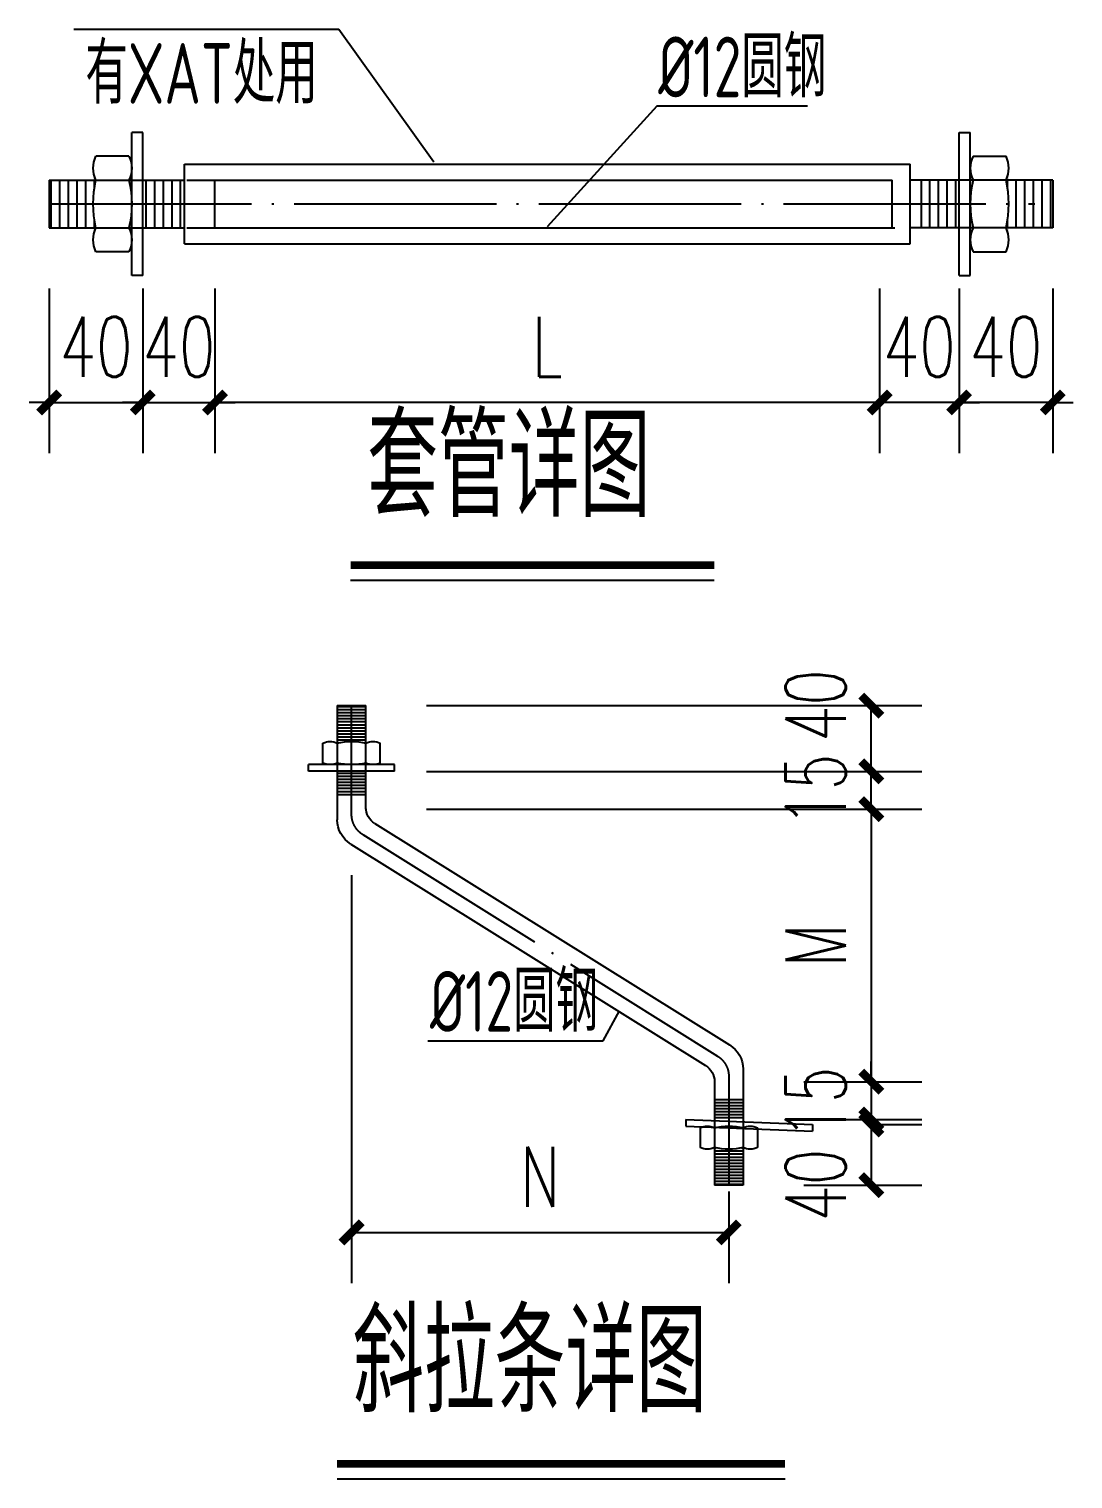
# Model space of a CAD drawing. Extents: x -89996 to 1006241, y -2176 to 440573.
# Drawn here: x 519833 to 530154, y 28269 to 42608 of the extents above; entities that cross this region are included whole.
import ezdxf
from ezdxf.enums import TextEntityAlignment as Align

# ---------------------------------------------------------------- set-up
doc = ezdxf.new("R2010")
doc.units = 0
doc.header["$LTSCALE"] = 1000
doc.header["$MEASUREMENT"] = 0
doc.linetypes.add('DOTE', pattern=[2.42, 2, -0.2, 0.02, -0.2])
for name, color, linetype in [('AXIS', 3, 'Continuous'), ('DOTE', 1, 'DOTE'), ('NUM', 7, 'Continuous'), ('PZ', 202, 'Continuous'), ('TEXT', 7, 'Continuous'), ('XG', 6, 'Continuous'), ('引出线', 3, 'Continuous')]:
    doc.layers.add(name, color=color, linetype=linetype)
doc.styles.add('_TCH_DIM_T3', font='SIMPLEX', dxfattribs={"width": 0.705882, "bigfont": 'GBCBIG'})
doc.styles.add('TSSD_Label', font='tssdeng.shx', dxfattribs={"width": 0.7, "bigfont": 'hztxt.shx'})
doc.dimstyles.new('TCH-200-1', dxfattribs={"dimtxt": 595, "dimasz": 200, "dimexe": 500, "dimexo": 600, "dimgap": 252.5, "dimtad": 1, "dimdec": 0, "dimzin": 0, "dimdsep": 46, "dimtxsty": '_TCH_DIM_T3', "dimblk": 'ARCHTICK', "dimcen": 0.09, "dimclrd": 3, "dimclre": 3, "dimclrt": 7, "dimazin": 2, "dimtfac": 1, "dimtdec": 0, "dimtix": 1, "dimtmove": 2, "dimatfit": 3, "dimfxl": 0, "dimtolj": 1, "dimtzin": 0, "dimarcsym": 0})

# ---------------------------------------------------------------- blocks, each defined once
blk = doc.blocks.new('_ArchTick')
at = {"color": 0, "linetype": 'ByBlock', "const_width": 0.4}
blk.add_lwpolyline([(-0.5, -0.5), (0.5, 0.5)], dxfattribs=at)
blk = doc.blocks.new('*D428')
at = {"layer": 'AXIS', "color": 3, "lineweight": -2, "transparency": 16777216}
for p, q in [((528242, 40042), (528242, 38415)), ((529028, 40042), (529028, 38415)), ((528242, 38915), (528042, 38915)), ((529028, 38915), (528242, 38915)), ((529028, 38915), (529228, 38915))]:
    blk.add_line(p, q, dxfattribs=at)
at = {"layer": 'Defpoints', "color": 0, "transparency": 16777216}
for p in [(528242, 40642), (529028, 40642), (528242, 38915)]:
    blk.add_point(p, dxfattribs=at)
at = {"layer": 'AXIS', "color": 3, "lineweight": -2, "transparency": 16777216, "xscale": 200, "yscale": 200, "zscale": 200}
blk.add_blockref('_ArchTick', (528242, 38915), dxfattribs=at)
at = {"layer": 'AXIS', "color": 3, "lineweight": -2, "transparency": 16777216, "xscale": 200, "yscale": 200, "zscale": 200, "rotation": 180}
blk.add_blockref('_ArchTick', (529028, 38915), dxfattribs=at)
at = {"layer": 'AXIS', "color": 7, "transparency": 16777216, "insert": (528635, 39465), "char_height": 595, "attachment_point": 5, "style": '_TCH_DIM_T3'}
blk.add_mtext('\\A1;40', dxfattribs=at)
blk = doc.blocks.new('*D429')
at = {"layer": 'AXIS', "color": 3, "lineweight": -2, "transparency": 16777216}
for p, q in [((529028, 40042), (529028, 38415)), ((529954, 40042), (529954, 38415)), ((529028, 38915), (528828, 38915)), ((529954, 38915), (529028, 38915)), ((529954, 38915), (530154, 38915))]:
    blk.add_line(p, q, dxfattribs=at)
at = {"layer": 'Defpoints', "color": 0, "transparency": 16777216}
for p in [(529028, 40642), (529954, 40642), (529028, 38915)]:
    blk.add_point(p, dxfattribs=at)
at = {"layer": 'AXIS', "color": 3, "lineweight": -2, "transparency": 16777216, "xscale": 200, "yscale": 200, "zscale": 200}
blk.add_blockref('_ArchTick', (529028, 38915), dxfattribs=at)
at = {"layer": 'AXIS', "color": 3, "lineweight": -2, "transparency": 16777216, "xscale": 200, "yscale": 200, "zscale": 200, "rotation": 180}
blk.add_blockref('_ArchTick', (529954, 38915), dxfattribs=at)
at = {"layer": 'AXIS', "color": 7, "transparency": 16777216, "insert": (529491, 39465), "char_height": 595, "attachment_point": 5, "style": '_TCH_DIM_T3'}
blk.add_mtext('\\A1;40', dxfattribs=at)
blk = doc.blocks.new('*D430')
at = {"layer": 'AXIS', "color": 3, "lineweight": -2, "transparency": 16777216}
for p, q in [((520958, 40042), (520958, 38415)), ((521671, 40042), (521671, 38415)), ((520958, 38915), (520758, 38915)), ((520958, 38915), (521671, 38915)), ((521671, 38915), (521871, 38915))]:
    blk.add_line(p, q, dxfattribs=at)
at = {"layer": 'Defpoints', "color": 0, "transparency": 16777216}
for p in [(520958, 40642), (521671, 40642), (521671, 38915)]:
    blk.add_point(p, dxfattribs=at)
at = {"layer": 'AXIS', "color": 3, "lineweight": -2, "transparency": 16777216, "xscale": 200, "yscale": 200, "zscale": 200}
blk.add_blockref('_ArchTick', (520958, 38915), dxfattribs=at)
at = {"layer": 'AXIS', "color": 3, "lineweight": -2, "transparency": 16777216, "xscale": 200, "yscale": 200, "zscale": 200, "rotation": 180}
blk.add_blockref('_ArchTick', (521671, 38915), dxfattribs=at)
at = {"layer": 'AXIS', "color": 7, "transparency": 16777216, "insert": (521315, 39465), "char_height": 595, "attachment_point": 5, "style": '_TCH_DIM_T3'}
blk.add_mtext('\\A1;40', dxfattribs=at)
blk = doc.blocks.new('*D431')
at = {"layer": 'AXIS', "color": 3, "lineweight": -2, "transparency": 16777216}
for p, q in [((520033, 40042), (520033, 38415)), ((520958, 40042), (520958, 38415)), ((520033, 38915), (519833, 38915)), ((520033, 38915), (520958, 38915)), ((520958, 38915), (521158, 38915))]:
    blk.add_line(p, q, dxfattribs=at)
at = {"layer": 'Defpoints', "color": 0, "transparency": 16777216}
for p in [(520033, 40642), (520958, 40642), (520958, 38915)]:
    blk.add_point(p, dxfattribs=at)
at = {"layer": 'AXIS', "color": 3, "lineweight": -2, "transparency": 16777216, "xscale": 200, "yscale": 200, "zscale": 200}
blk.add_blockref('_ArchTick', (520033, 38915), dxfattribs=at)
at = {"layer": 'AXIS', "color": 3, "lineweight": -2, "transparency": 16777216, "xscale": 200, "yscale": 200, "zscale": 200, "rotation": 180}
blk.add_blockref('_ArchTick', (520958, 38915), dxfattribs=at)
at = {"layer": 'AXIS', "color": 7, "transparency": 16777216, "insert": (520496, 39465), "char_height": 595, "attachment_point": 5, "style": '_TCH_DIM_T3'}
blk.add_mtext('\\A1;40', dxfattribs=at)
blk = doc.blocks.new('*D432')
at = {"layer": 'AXIS', "color": 3, "lineweight": -2, "transparency": 16777216}
for p, q in [((521671, 40042), (521671, 38415)), ((528242, 40042), (528242, 38415)), ((528242, 38915), (521671, 38915))]:
    blk.add_line(p, q, dxfattribs=at)
at = {"layer": 'Defpoints', "color": 0, "transparency": 16777216}
for p in [(521671, 40642), (528242, 40642), (521671, 38915)]:
    blk.add_point(p, dxfattribs=at)
at = {"layer": 'AXIS', "color": 3, "lineweight": -2, "transparency": 16777216, "xscale": 200, "yscale": 200, "zscale": 200, "rotation": 180}
blk.add_blockref('_ArchTick', (521671, 38915), dxfattribs=at)
at = {"layer": 'AXIS', "color": 3, "lineweight": -2, "transparency": 16777216, "xscale": 200, "yscale": 200, "zscale": 200}
blk.add_blockref('_ArchTick', (528242, 38915), dxfattribs=at)
at = {"layer": 'AXIS', "color": 7, "transparency": 16777216, "insert": (524957, 39465), "char_height": 595, "attachment_point": 5, "style": '_TCH_DIM_T3'}
blk.add_mtext('\\A1;L', dxfattribs=at)
blk = doc.blocks.new('*D437')
at = {"layer": 'AXIS', "color": 3, "lineweight": -2, "transparency": 16777216}
for p, q in [((528160, 32198), (528160, 32398)), ((527493, 32198), (528660, 32198)), ((528160, 32198), (528160, 31774)), ((528115, 31774), (528660, 31774)), ((528160, 31774), (528160, 31574))]:
    blk.add_line(p, q, dxfattribs=at)
at = {"layer": 'Defpoints', "color": 0, "transparency": 16777216}
for p in [(526893, 32198), (527515, 31774), (528160, 31774)]:
    blk.add_point(p, dxfattribs=at)
at = {"layer": 'AXIS', "color": 3, "lineweight": -2, "transparency": 16777216, "xscale": 200, "yscale": 200, "zscale": 200}
for p, rotation in [((528160, 32198), 270), ((528160, 31774), 90)]:
    blk.add_blockref('_ArchTick', p, dxfattribs=dict(at, rotation=rotation))
at = {"layer": 'AXIS', "color": 7, "transparency": 16777216, "insert": (527610, 31986), "char_height": 595, "attachment_point": 5, "rotation": 90, "style": '_TCH_DIM_T3'}
blk.add_mtext('\\A1;15', dxfattribs=at)
blk = doc.blocks.new('*D438')
at = {"layer": 'AXIS', "color": 3, "lineweight": -2, "transparency": 16777216}
for p, q in [((527493, 31824), (528660, 31824)), ((528160, 31824), (528160, 31175)), ((527493, 31175), (528660, 31175))]:
    blk.add_line(p, q, dxfattribs=at)
at = {"layer": 'Defpoints', "color": 0, "transparency": 16777216}
for p in [(526893, 31824), (526893, 31175), (528160, 31175)]:
    blk.add_point(p, dxfattribs=at)
at = {"layer": 'AXIS', "color": 3, "lineweight": -2, "transparency": 16777216, "xscale": 200, "yscale": 200, "zscale": 200}
for p, rotation in [((528160, 31824), 90), ((528160, 31175), 270)]:
    blk.add_blockref('_ArchTick', p, dxfattribs=dict(at, rotation=rotation))
at = {"layer": 'AXIS', "color": 7, "transparency": 16777216, "insert": (527610, 31175), "char_height": 595, "attachment_point": 5, "rotation": 90, "style": '_TCH_DIM_T3'}
blk.add_mtext('\\A1;40', dxfattribs=at)
blk = doc.blocks.new('*D439')
at = {"layer": 'AXIS', "color": 3, "lineweight": -2, "transparency": 16777216}
for p, q in [((523022, 34241), (523022, 30207)), ((526751, 31113), (526751, 30207)), ((523022, 30707), (526751, 30707))]:
    blk.add_line(p, q, dxfattribs=at)
at = {"layer": 'Defpoints', "color": 0, "transparency": 16777216}
for p in [(523022, 34841), (526751, 31713), (526751, 30707)]:
    blk.add_point(p, dxfattribs=at)
at = {"layer": 'AXIS', "color": 3, "lineweight": -2, "transparency": 16777216, "xscale": 200, "yscale": 200, "zscale": 200, "rotation": 180}
blk.add_blockref('_ArchTick', (523022, 30707), dxfattribs=at)
at = {"layer": 'AXIS', "color": 3, "lineweight": -2, "transparency": 16777216, "xscale": 200, "yscale": 200, "zscale": 200}
blk.add_blockref('_ArchTick', (526751, 30707), dxfattribs=at)
at = {"layer": 'AXIS', "color": 7, "transparency": 16777216, "insert": (524887, 31257), "char_height": 595, "attachment_point": 5, "style": '_TCH_DIM_T3'}
blk.add_mtext('\\A1;N', dxfattribs=at)
blk = doc.blocks.new('*D440')
at = {"layer": 'AXIS', "color": 3, "lineweight": -2, "transparency": 16777216}
for p, q in [((523764, 34893), (528660, 34893)), ((528160, 34893), (528160, 32198)), ((527493, 32198), (528660, 32198))]:
    blk.add_line(p, q, dxfattribs=at)
at = {"layer": 'Defpoints', "color": 0, "transparency": 16777216}
for p in [(523164, 34893), (526893, 32198), (528160, 32198)]:
    blk.add_point(p, dxfattribs=at)
at = {"layer": 'AXIS', "color": 3, "lineweight": -2, "transparency": 16777216, "xscale": 200, "yscale": 200, "zscale": 200}
for p, rotation in [((528160, 34893), 90), ((528160, 32198), 270)]:
    blk.add_blockref('_ArchTick', p, dxfattribs=dict(at, rotation=rotation))
at = {"layer": 'AXIS', "color": 7, "transparency": 16777216, "insert": (527610, 33546), "char_height": 595, "attachment_point": 5, "rotation": 90, "style": '_TCH_DIM_T3'}
blk.add_mtext('\\A1;M', dxfattribs=at)
blk = doc.blocks.new('*D441')
at = {"layer": 'AXIS', "color": 3, "lineweight": -2, "transparency": 16777216}
for p, q in [((528160, 35267), (528160, 35467)), ((523980, 35267), (528660, 35267)), ((528160, 34893), (528160, 35267)), ((523764, 34893), (528660, 34893)), ((528160, 34893), (528160, 34693))]:
    blk.add_line(p, q, dxfattribs=at)
at = {"layer": 'Defpoints', "color": 0, "transparency": 16777216}
for p in [(523380, 35267), (528160, 35267), (523164, 34893)]:
    blk.add_point(p, dxfattribs=at)
at = {"layer": 'AXIS', "color": 3, "lineweight": -2, "transparency": 16777216, "xscale": 200, "yscale": 200, "zscale": 200}
for p, rotation in [((528160, 35267), 270), ((528160, 34893), 90)]:
    blk.add_blockref('_ArchTick', p, dxfattribs=dict(at, rotation=rotation))
at = {"layer": 'AXIS', "color": 7, "transparency": 16777216, "insert": (527610, 35080), "char_height": 595, "attachment_point": 5, "rotation": 90, "style": '_TCH_DIM_T3'}
blk.add_mtext('\\A1;15', dxfattribs=at)
blk = doc.blocks.new('*D442')
at = {"layer": 'AXIS', "color": 3, "lineweight": -2, "transparency": 16777216}
for p, q in [((523764, 35917), (528660, 35917)), ((528160, 35267), (528160, 35917)), ((523764, 35267), (528660, 35267))]:
    blk.add_line(p, q, dxfattribs=at)
at = {"layer": 'Defpoints', "color": 0, "transparency": 16777216}
for p in [(523164, 35917), (528160, 35917), (523164, 35267)]:
    blk.add_point(p, dxfattribs=at)
at = {"layer": 'AXIS', "color": 3, "lineweight": -2, "transparency": 16777216, "xscale": 200, "yscale": 200, "zscale": 200}
for p, rotation in [((528160, 35917), 90), ((528160, 35267), 270)]:
    blk.add_blockref('_ArchTick', p, dxfattribs=dict(at, rotation=rotation))
at = {"layer": 'AXIS', "color": 7, "transparency": 16777216, "insert": (527610, 35917), "char_height": 595, "attachment_point": 5, "rotation": 90, "style": '_TCH_DIM_T3'}
blk.add_mtext('\\A1;40', dxfattribs=at)

msp = doc.modelspace()

# ---------------------------------------------------------------- hatches: boundary and pattern name
at = {"layer": 'AXIS', "linetype": 'ByBlock'}
h = msp.add_hatch(dxfattribs=at)
h.set_pattern_fill('ANSI31', color=3, scale=26.84933, angle=45, style=0)
h.set_pattern_definition([(90, (4202196.09, 2773994.38), (-85.2466239, 1e-14), [])])
edge = h.paths.add_edge_path()
edge.add_ellipse((521519.33, 40878.14), major_axis=(743.62, 743.62), ratio=1, start_angle=122.032716, end_angle=135, ccw=False)
edge.add_line((520494.52, 41114.12), (520033.07, 41114.12))
edge.add_line((520033.07, 41114.12), (520033.07, 40878.14))
edge.add_line((520033.07, 40878.14), (520467.7, 40878.14))
edge = h.paths.add_edge_path()
edge.add_ellipse((521519.33, 40878.14), major_axis=(743.62, 743.62), ratio=1, start_angle=135, end_angle=147.967284, ccw=False)
edge.add_line((520467.7, 40878.14), (520033.07, 40878.14))
edge.add_line((520033.07, 40878.14), (520033.07, 40642.16))
edge.add_line((520033.07, 40642.16), (520494.52, 40642.16))
h.paths.add_polyline_path([(521115.72, 41114.12), (520958.4, 41114.12), (520958.4, 40878.14), (521115.72, 40878.14)])
h.paths.add_polyline_path([(521115.72, 40878.14), (520958.4, 40878.14), (520958.4, 40642.16), (521115.72, 40642.16)])
h.paths.add_polyline_path([(521376.73, 41114.12), (521115.72, 41114.12), (521115.72, 40878.14), (521376.73, 40878.14)])
h.paths.add_polyline_path([(521376.73, 40878.14), (521115.72, 40878.14), (521115.72, 40642.16), (521376.73, 40642.16)])
h = msp.add_hatch(dxfattribs=at)
h.set_pattern_fill('ANSI31', color=3, scale=26.84933, angle=45, style=0)
h.set_pattern_definition([(90, (-3152209.2, 2773994.38), (85.2466239, 1e-14), [])])
edge = h.paths.add_edge_path()
edge.add_ellipse((528467.56, 40878.14), major_axis=(-743.62, 743.62), ratio=1, start_angle=225, end_angle=237.967284)
edge.add_line((529492.37, 41114.12), (529953.82, 41114.12))
edge.add_line((529953.82, 41114.12), (529953.82, 40878.14))
edge.add_line((529953.82, 40878.14), (529519.19, 40878.14))
edge = h.paths.add_edge_path()
edge.add_ellipse((528467.56, 40878.14), major_axis=(-743.62, 743.62), ratio=1, start_angle=212.032716, end_angle=225)
edge.add_line((529519.19, 40878.14), (529953.82, 40878.14))
edge.add_line((529953.82, 40878.14), (529953.82, 40642.16))
edge.add_line((529953.82, 40642.16), (529492.37, 40642.16))
h.paths.add_polyline_path([(528871.18, 41114.12), (529028.5, 41114.12), (529028.5, 40878.14), (528871.18, 40878.14)])
h.paths.add_polyline_path([(528871.18, 40878.14), (529028.5, 40878.14), (529028.5, 40642.16), (528871.18, 40642.16)])
h.paths.add_polyline_path([(528610.17, 41114.12), (528871.18, 41114.12), (528871.18, 40878.14), (528610.17, 40878.14)])
h.paths.add_polyline_path([(528610.17, 40878.14), (528871.18, 40878.14), (528871.18, 40642.16), (528610.17, 40642.16)])
h = msp.add_hatch(dxfattribs=at)
h.set_pattern_fill('ANSI31', color=3, scale=5.24401, angle=135, style=0)
h.set_pattern_definition([(360, (-694912.518, 2873092.484), (3e-15, -29.9695162), [])])
edge = h.paths.add_edge_path()
edge.add_line((523022.2, 35916.83), (523022.2, 35561.66))
edge.add_ellipse((523022.2, 34930.68), major_axis=(-446.17, 446.17), ratio=1, start_angle=-45, end_angle=-32.032716)
edge.add_line((522880.61, 35545.57), (522880.61, 35916.83))
edge.add_line((522880.61, 35916.83), (523022.2, 35916.83))
edge = h.paths.add_edge_path()
edge.add_line((523163.79, 35916.83), (523163.79, 35545.57))
edge.add_ellipse((523022.2, 34930.68), major_axis=(-446.17, 446.17), ratio=1, start_angle=-57.967284, end_angle=-45)
edge.add_line((523022.2, 35561.66), (523022.2, 35916.83))
edge.add_line((523022.2, 35916.83), (523163.79, 35916.83))
h.paths.add_polyline_path([(523022.2, 35267.24), (523022.2, 35039.24), (522880.61, 35039.24), (522880.61, 35267.24)])
h.paths.add_polyline_path([(523163.79, 35267.24), (523163.79, 35039.24), (523022.2, 35039.24), (523022.2, 35267.24)])
h = msp.add_hatch(dxfattribs=at)
h.set_pattern_fill('ANSI31', color=3, scale=5.24401, angle=135, style=0)
h.set_pattern_definition([(180, (1744686.036, -2806000.77), (-3e-15, 29.9695162), [])])
edge = h.paths.add_edge_path()
edge.add_line((526751.32, 31174.88), (526751.32, 31530.05))
edge.add_ellipse((526751.32, 32161.03), major_axis=(-446.17, 446.17), ratio=1, start_angle=135, end_angle=147.967284)
edge.add_line((526892.9, 31546.14), (526892.9, 31174.88))
edge.add_line((526892.9, 31174.88), (526751.32, 31174.88))
edge = h.paths.add_edge_path()
edge.add_line((526609.73, 31174.88), (526609.73, 31546.14))
edge.add_ellipse((526751.32, 32161.03), major_axis=(446.17, 446.17), ratio=1, start_angle=212.032716, end_angle=225)
edge.add_line((526751.32, 31530.05), (526751.32, 31174.88))
edge.add_line((526751.32, 31174.88), (526609.73, 31174.88))
h.paths.add_polyline_path([(526751.32, 31824.47), (526751.32, 32052.47), (526892.9, 32052.47), (526892.9, 31824.47)])
h.paths.add_polyline_path([(526609.73, 31824.47), (526609.73, 32052.47), (526751.32, 32052.47), (526751.32, 31824.47)])
at = {"layer": 'PZ'}
h = msp.add_hatch(color=256, dxfattribs=at)
edge = h.paths.add_edge_path()
edge.add_line((520494.52, 41114.12), (520467.7, 41114.12))
edge.add_line((520467.7, 41114.12), (520467.7, 40878.14))
edge.add_ellipse((521519.33, 40878.14), major_axis=(-743.62, 743.62), ratio=1, start_angle=32.032716, end_angle=45, ccw=False)
edge = h.paths.add_edge_path()
edge.add_ellipse((520740.67, 41232.11), major_axis=(-193.02, 193.02), ratio=1, start_angle=45, end_angle=70.610722, ccw=False)
edge.add_line((520467.7, 41232.11), (520467.7, 41114.12))
edge.add_line((520467.7, 41114.12), (520494.52, 41114.12))
h = msp.add_hatch(color=256, dxfattribs=at)
edge = h.paths.add_edge_path()
edge.add_line((520821.45, 41114.12), (520848.27, 41114.12))
edge.add_line((520848.27, 41114.12), (520848.27, 40878.14))
edge.add_ellipse((519796.64, 40878.14), major_axis=(743.62, 743.62), ratio=1, start_angle=315, end_angle=327.967284)
edge = h.paths.add_edge_path()
edge.add_ellipse((520575.31, 41232.11), major_axis=(193.02, 193.02), ratio=1, start_angle=289.389278, end_angle=315)
edge.add_line((520848.27, 41232.11), (520848.27, 41114.12))
edge.add_line((520848.27, 41114.12), (520821.45, 41114.12))
h = msp.add_hatch(color=256, dxfattribs=at)
edge = h.paths.add_edge_path()
edge.add_line((529165.44, 41114.12), (529138.62, 41114.12))
edge.add_line((529138.62, 41114.12), (529138.62, 40878.14))
edge.add_ellipse((530190.25, 40878.14), major_axis=(-743.62, 743.62), ratio=1, start_angle=32.032716, end_angle=45, ccw=False)
edge = h.paths.add_edge_path()
edge.add_ellipse((529411.58, 41232.11), major_axis=(-193.02, 193.02), ratio=1, start_angle=45, end_angle=70.610722, ccw=False)
edge.add_line((529138.62, 41232.11), (529138.62, 41114.12))
edge.add_line((529138.62, 41114.12), (529165.44, 41114.12))
h = msp.add_hatch(color=256, dxfattribs=at)
edge = h.paths.add_edge_path()
edge.add_line((529492.37, 41114.12), (529519.19, 41114.12))
edge.add_line((529519.19, 41114.12), (529519.19, 40878.14))
edge.add_ellipse((528467.56, 40878.14), major_axis=(743.62, 743.62), ratio=1, start_angle=315, end_angle=327.967284)
edge = h.paths.add_edge_path()
edge.add_ellipse((529246.23, 41232.11), major_axis=(193.02, 193.02), ratio=1, start_angle=289.389278, end_angle=315)
edge.add_line((529519.19, 41232.11), (529519.19, 41114.12))
edge.add_line((529519.19, 41114.12), (529492.37, 41114.12))
h = msp.add_hatch(color=256, dxfattribs=at)
edge = h.paths.add_edge_path()
edge.add_line((520494.52, 40642.16), (520467.7, 40642.16))
edge.add_line((520467.7, 40642.16), (520467.7, 40878.14))
edge.add_ellipse((521519.33, 40878.14), major_axis=(743.62, 743.62), ratio=1, start_angle=135, end_angle=147.967284)
edge = h.paths.add_edge_path()
edge.add_ellipse((520740.67, 40524.17), major_axis=(193.02, 193.02), ratio=1, start_angle=109.389278, end_angle=135)
edge.add_line((520467.7, 40524.17), (520467.7, 40642.16))
edge.add_line((520467.7, 40642.16), (520494.52, 40642.16))
h = msp.add_hatch(color=256, dxfattribs=at)
edge = h.paths.add_edge_path()
edge.add_line((520821.45, 40642.16), (520848.27, 40642.16))
edge.add_line((520848.27, 40642.16), (520848.27, 40878.14))
edge.add_ellipse((519796.64, 40878.14), major_axis=(-743.62, 743.62), ratio=1, start_angle=212.032716, end_angle=225, ccw=False)
edge = h.paths.add_edge_path()
edge.add_ellipse((520575.31, 40524.17), major_axis=(-193.02, 193.02), ratio=1, start_angle=225, end_angle=250.610722, ccw=False)
edge.add_line((520848.27, 40524.17), (520848.27, 40642.16))
edge.add_line((520848.27, 40642.16), (520821.45, 40642.16))
h = msp.add_hatch(color=256, dxfattribs=at)
edge = h.paths.add_edge_path()
edge.add_line((529165.44, 40642.16), (529138.62, 40642.16))
edge.add_line((529138.62, 40642.16), (529138.62, 40878.14))
edge.add_ellipse((530190.25, 40878.14), major_axis=(743.62, 743.62), ratio=1, start_angle=135, end_angle=147.967284)
edge = h.paths.add_edge_path()
edge.add_ellipse((529411.58, 40524.17), major_axis=(193.02, 193.02), ratio=1, start_angle=109.389278, end_angle=135)
edge.add_line((529138.62, 40524.17), (529138.62, 40642.16))
edge.add_line((529138.62, 40642.16), (529165.44, 40642.16))
h = msp.add_hatch(color=256, dxfattribs=at)
edge = h.paths.add_edge_path()
edge.add_line((529492.37, 40642.16), (529519.19, 40642.16))
edge.add_line((529519.19, 40642.16), (529519.19, 40878.14))
edge.add_ellipse((528467.56, 40878.14), major_axis=(-743.62, 743.62), ratio=1, start_angle=212.032716, end_angle=225, ccw=False)
edge = h.paths.add_edge_path()
edge.add_ellipse((529246.23, 40524.17), major_axis=(-193.02, 193.02), ratio=1, start_angle=225, end_angle=250.610722, ccw=False)
edge.add_line((529519.19, 40524.17), (529519.19, 40642.16))
edge.add_line((529519.19, 40642.16), (529492.37, 40642.16))
h = msp.add_hatch(color=256, dxfattribs=at)
edge = h.paths.add_edge_path()
edge.add_line((522880.61, 35545.57), (522880.61, 35561.66))
edge.add_line((522880.61, 35561.66), (523022.2, 35561.66))
edge.add_ellipse((523022.2, 34930.68), major_axis=(446.17, 446.17), ratio=1, start_angle=45, end_angle=57.967284)
edge = h.paths.add_edge_path()
edge.add_ellipse((522809.82, 35397.88), major_axis=(-115.81, 115.81), ratio=1, start_angle=-70.610722, end_angle=-45)
edge.add_line((522809.82, 35561.66), (522880.61, 35561.66))
edge.add_line((522880.61, 35561.66), (522880.61, 35545.57))
h = msp.add_hatch(color=256, dxfattribs=at)
edge = h.paths.add_edge_path()
edge.add_line((523163.79, 35545.57), (523163.79, 35561.66))
edge.add_line((523163.79, 35561.66), (523022.2, 35561.66))
edge.add_ellipse((523022.2, 34930.68), major_axis=(-446.17, 446.17), ratio=1, start_angle=302.032716, end_angle=315, ccw=False)
edge = h.paths.add_edge_path()
edge.add_ellipse((523234.58, 35397.88), major_axis=(115.81, 115.81), ratio=1, start_angle=405, end_angle=430.610722, ccw=False)
edge.add_line((523234.58, 35561.66), (523163.79, 35561.66))
edge.add_line((523163.79, 35561.66), (523163.79, 35545.57))
h = msp.add_hatch(color=256, dxfattribs=at)
edge = h.paths.add_edge_path()
edge.add_line((522880.61, 35349.41), (522880.61, 35333.32))
edge.add_line((522880.61, 35333.32), (523022.2, 35333.32))
edge.add_ellipse((523022.2, 35964.3), major_axis=(446.17, 446.17), ratio=1, start_angle=212.032716, end_angle=225, ccw=False)
edge = h.paths.add_edge_path()
edge.add_ellipse((522809.82, 35497.1), major_axis=(-115.81, 115.81), ratio=1, start_angle=135, end_angle=160.610722, ccw=False)
edge.add_line((522809.82, 35333.32), (522880.61, 35333.32))
edge.add_line((522880.61, 35333.32), (522880.61, 35349.41))
h = msp.add_hatch(color=256, dxfattribs=at)
edge = h.paths.add_edge_path()
edge.add_line((523163.79, 35349.41), (523163.79, 35333.32))
edge.add_line((523163.79, 35333.32), (523022.2, 35333.32))
edge.add_ellipse((523022.2, 35964.3), major_axis=(-446.17, 446.17), ratio=1, start_angle=135, end_angle=147.967284)
edge = h.paths.add_edge_path()
edge.add_ellipse((523234.58, 35497.1), major_axis=(115.81, 115.81), ratio=1, start_angle=199.389278, end_angle=225)
edge.add_line((523234.58, 35333.32), (523163.79, 35333.32))
edge.add_line((523163.79, 35333.32), (523163.79, 35349.41))
h = msp.add_hatch(color=256, dxfattribs=at)
edge = h.paths.add_edge_path()
edge.add_line((526609.73, 31742.3), (526609.73, 31758.4))
edge.add_line((526609.73, 31758.4), (526751.32, 31758.4))
edge.add_ellipse((526751.32, 31127.42), major_axis=(446.17, 446.17), ratio=1, start_angle=45, end_angle=57.967284)
edge = h.paths.add_edge_path()
edge.add_ellipse((526538.93, 31594.62), major_axis=(-115.81, 115.81), ratio=1, start_angle=-70.610722, end_angle=-45)
edge.add_line((526538.93, 31758.4), (526609.73, 31758.4))
edge.add_line((526609.73, 31758.4), (526609.73, 31742.3))
h = msp.add_hatch(color=256, dxfattribs=at)
edge = h.paths.add_edge_path()
edge.add_line((526892.9, 31742.3), (526892.9, 31758.4))
edge.add_line((526892.9, 31758.4), (526751.32, 31758.4))
edge.add_ellipse((526751.32, 31127.42), major_axis=(-446.17, 446.17), ratio=1, start_angle=302.032716, end_angle=315, ccw=False)
edge = h.paths.add_edge_path()
edge.add_ellipse((526963.7, 31594.62), major_axis=(115.81, 115.81), ratio=1, start_angle=405, end_angle=430.610722, ccw=False)
edge.add_line((526963.7, 31758.4), (526892.9, 31758.4))
edge.add_line((526892.9, 31758.4), (526892.9, 31742.3))
h = msp.add_hatch(color=256, dxfattribs=at)
edge = h.paths.add_edge_path()
edge.add_line((526609.73, 31546.14), (526609.73, 31530.05))
edge.add_line((526609.73, 31530.05), (526751.32, 31530.05))
edge.add_ellipse((526751.32, 32161.03), major_axis=(446.17, 446.17), ratio=1, start_angle=212.032716, end_angle=225, ccw=False)
edge = h.paths.add_edge_path()
edge.add_ellipse((526538.93, 31693.83), major_axis=(-115.81, 115.81), ratio=1, start_angle=135, end_angle=160.610722, ccw=False)
edge.add_line((526538.93, 31530.05), (526609.73, 31530.05))
edge.add_line((526609.73, 31530.05), (526609.73, 31546.14))
h = msp.add_hatch(color=256, dxfattribs=at)
edge = h.paths.add_edge_path()
edge.add_line((526892.9, 31546.14), (526892.9, 31530.05))
edge.add_line((526892.9, 31530.05), (526751.32, 31530.05))
edge.add_ellipse((526751.32, 32161.03), major_axis=(-446.17, 446.17), ratio=1, start_angle=135, end_angle=147.967284)
edge = h.paths.add_edge_path()
edge.add_ellipse((526963.7, 31693.83), major_axis=(115.81, 115.81), ratio=1, start_angle=199.389278, end_angle=225)
edge.add_line((526963.7, 31530.05), (526892.9, 31530.05))
edge.add_line((526892.9, 31530.05), (526892.9, 31546.14))

# ---------------------------------------------------------------- linework, layer by layer
at = {"layer": 'AXIS'}
for p, q in [((520275.73, 42608.36), (522894.39, 42608.36)), ((522894.39, 42608.36), (523836.35, 41294)), ((526038.46, 41845.6), (524954.94, 40652.22)), ((527530.43, 41845.6), (526038.46, 41845.6))]:
    msp.add_line(p, q, dxfattribs=at)
at = {"layer": 'AXIS', "color": 3, "linetype": 'ByBlock'}
for p, q in [((520033.07, 41114.12), (520033.07, 40642.16)), ((520033.07, 41114.12), (521369.2, 41114.12)), ((521393.87, 41114.12), (528367.02, 41114.12)), ((521670.85, 40642.16), (521670.85, 41114.12)), ((528367.02, 40642.16), (528367.02, 41114.12)), ((529953.82, 41114.12), (528544.09, 41114.12)), ((529953.82, 41114.12), (529953.82, 40642.16)), ((520033.07, 40642.16), (521369.2, 40642.16)), ((521393.87, 40642.16), (528392.29, 40642.16)), ((529953.82, 40642.16), (528544.09, 40642.16)), ((522880.61, 35916.83), (522880.61, 34788.75)), ((522880.61, 35916.83), (523163.79, 35916.83)), ((523163.79, 34893.43), (523163.79, 35916.83)), ((523252.58, 34751.84), (526759.72, 32561.69)), ((523013.8, 34548.56), (526520.94, 32358.41)), ((526892.9, 32321.5), (526892.9, 31174.88)), ((526609.73, 32198.28), (526609.73, 31174.88)), ((526892.9, 31174.88), (526609.73, 31174.88))]:
    msp.add_line(p, q, dxfattribs=at)
at = {"layer": 'AXIS', "color": 3, "linetype": 'ByBlock', "extrusion": (0, 0, -1)}
for centre, major_axis, start_param, end_param in [((523352.57, 34911.97), (-133.49, 133.49), 4.48521811, 5.49778714), ((523163.79, 34788.75), (-200.24, 200.24), 4.48521811, 5.49778714), ((526609.73, 32321.5), (-200.24, 200.24), 1.34362546, 2.35619449), ((526420.94, 32198.28), (-133.49, 133.49), 1.34362546, 2.35619449)]:
    msp.add_ellipse(centre, major_axis=major_axis, ratio=1, start_param=start_param, end_param=end_param, dxfattribs=at)
at = {"layer": 'DOTE'}
for p, q in [((520033.07, 40878.14), (529776.75, 40878.14)), ((523022.2, 34841.09), (523022.2, 35916.83)), ((523133.19, 34640.93), (526640.33, 32450.78)), ((526751.32, 32250.62), (526751.32, 31174.88))]:
    msp.add_line(p, q, dxfattribs=at)
at = {"layer": 'DOTE', "extrusion": (0, 0, -1)}
for centre, start_param, end_param in [((523258.18, 34841.09), 4.48521811, 5.49778714), ((526515.34, 32250.62), 1.34362546, 2.35619449)]:
    msp.add_ellipse(centre, major_axis=(-166.86, 166.86), ratio=1, start_param=start_param, end_param=end_param, dxfattribs=at)
at = {"layer": 'NUM', "const_width": 75}
for points in [[(523012.32, 37306.49), (526607.12, 37306.49)], [(522878.63, 28418.87), (527306.82, 28418.87)]]:
    msp.add_lwpolyline(points, dxfattribs=at)
at = {"layer": 'NUM'}
for points in [[(523012.32, 37156.49), (526607.12, 37156.49)], [(522878.63, 28268.87), (527306.82, 28268.87)]]:
    msp.add_lwpolyline(points, dxfattribs=at)
at = {"layer": 'PZ'}
for p, q in [((520958.4, 41586.08), (520848.27, 41586.08)), ((520848.27, 40170.19), (520848.27, 41586.08)), ((520958.4, 40170.19), (520958.4, 41586.08)), ((529028.5, 41586.08), (529138.62, 41586.08)), ((529028.5, 40170.19), (529028.5, 41586.08)), ((529138.62, 40170.19), (529138.62, 41586.08)), ((520821.45, 41350.1), (520494.52, 41350.1)), ((529165.44, 41350.1), (529492.37, 41350.1)), ((520821.45, 40406.17), (520494.52, 40406.17)), ((529165.44, 40406.17), (529492.37, 40406.17)), ((520958.4, 40170.19), (520848.27, 40170.19)), ((529028.5, 40170.19), (529138.62, 40170.19)), ((522739.02, 35349.41), (522739.02, 35545.57)), ((523305.38, 35349.41), (523305.38, 35545.57)), ((522597.44, 35267.24), (522597.44, 35333.32)), ((523446.97, 35333.32), (522597.44, 35333.32)), ((523446.97, 35267.24), (523446.97, 35333.32)), ((523446.97, 35267.24), (522597.44, 35267.24)), ((526326.55, 31824.47), (526326.55, 31758.4)), ((526326.55, 31824.47), (527579.11, 31774.13)), ((526326.55, 31758.4), (527579.11, 31708.06)), ((526468.14, 31742.3), (526468.14, 31546.14)), ((527034.49, 31742.3), (527034.49, 31546.14)), ((527579.11, 31774.13), (527579.11, 31708.06))]:
    msp.add_line(p, q, dxfattribs=at)
at = {"layer": 'PZ', "extrusion": (0, 0, -1)}
for centre, major_axis, start_param, end_param in [((520740.67, 41232.11), (-193.02, 193.02), 5.05079572, 5.94477857), ((520575.31, 41232.11), (193.02, 193.02), 0.33840673, 1.23238959), ((521519.33, 40878.14), (-0.01, 1051.63), 4.48607801, 4.93872162), ((519796.64, 40878.14), (-0.01, 1051.63), 1.34448536, 1.79712897), ((520740.67, 40524.17), (193.02, 193.02), 3.47999939, 4.37398224), ((520575.31, 40524.17), (193.02, 193.02), 0.33840674, 1.23238959), ((522809.82, 35397.88), (-115.81, 115.81), 0.33840674, 1.23238959), ((523022.2, 34930.68), (446.17, 446.17), 5.27146534, 5.72410895), ((523234.58, 35397.88), (-115.81, 115.81), 0.33840674, 1.23238959), ((522809.82, 35497.1), (-115.81, 115.81), 3.47999939, 4.37398225), ((523022.2, 35964.3), (446.17, 446.17), 2.12987268, 2.5825163), ((523234.58, 35497.1), (-115.81, 115.81), 3.47999939, 4.37398224), ((526538.93, 31594.62), (-115.81, 115.81), 0.33840674, 1.23238959), ((526751.32, 31127.42), (446.17, 446.17), 5.27146534, 5.72410895), ((526963.7, 31594.62), (-115.81, 115.81), 0.33840674, 1.2323896), ((526538.93, 31693.83), (-115.81, 115.81), 3.47999939, 4.37398224), ((526751.32, 32161.03), (446.17, 446.17), 2.12987268, 2.5825163), ((526963.7, 31693.83), (-115.81, 115.81), 3.47999939, 4.37398224)]:
    msp.add_ellipse(centre, major_axis=major_axis, ratio=1, start_param=start_param, end_param=end_param, dxfattribs=at)
at = {"layer": 'PZ'}
for centre, major_axis, start_param, end_param in [((529411.58, 41232.11), (-193.02, 193.02), 0.33840673, 1.23238959), ((529246.23, 41232.11), (193.02, 193.02), 5.05079572, 5.94477857), ((530190.25, 40878.14), (0.01, 1051.63), 1.34448536, 1.79712897), ((528467.56, 40878.14), (0.01, 1051.63), 4.48607801, 4.93872162), ((529411.58, 40524.17), (-193.02, 193.02), 0.33840674, 1.23238959), ((529246.23, 40524.17), (-193.02, 193.02), 3.47999939, 4.37398224)]:
    msp.add_ellipse(centre, major_axis=major_axis, ratio=1, start_param=start_param, end_param=end_param, dxfattribs=at)
at = {"layer": 'XG'}
for p, q in [((521369.2, 40484.83), (521369.2, 41271.44)), ((521369.2, 41271.44), (528544.09, 41271.44)), ((528544.09, 40484.83), (528544.09, 41271.44)), ((521369.2, 40484.83), (528544.09, 40484.83))]:
    msp.add_line(p, q, dxfattribs=at)
at = {"layer": '引出线'}
for p, q in [((525510.42, 32601.68), (525670.16, 32897.33)), ((523776.16, 32601.68), (525510.42, 32601.68))]:
    msp.add_line(p, q, dxfattribs=at)

# ---------------------------------------------------------------- texts
at = {"layer": 'TEXT', "style": 'TSSD_Label', "width": 0.7}
for s, p in [('%%C12圆钢', (526053.87, 41933)), ('有XAT处用', (520390.22, 41869.37)), ('%%C12圆钢', (523797.42, 32691.59))]:
    msp.add_text(s, height=600, dxfattribs=at).set_placement(p)
for s, p in [('套管详图', (523176.02, 37483.42)), ('斜拉条详图', (523035.72, 28628.87))]:
    msp.add_text(s, height=1000, dxfattribs=at).set_placement(p, align=Align.BOTTOM_LEFT)

# ---------------------------------------------------------------- dimensions: what is measured, and where the dimension line sits
at = {"layer": 'AXIS'}
for base, p1, p2, text, picture, middle in [((520958.4, 38914.55), (520033.07, 40642.16), (520958.4, 40642.16), '40', '*D431', (520495.73, 39464.55)), ((521670.85, 38914.55), (520958.4, 40642.16), (521670.85, 40642.16), '40', '*D430', (521314.62, 39464.55)), ((521670.85, 38914.55), (528242.44, 40642.16), (521670.85, 40642.16), 'L', '*D432', (524956.65, 39464.55)), ((526751.32, 30707.01), (523022.2, 34841.09), (526751.32, 31712.75), 'N', '*D439', (524886.76, 31257.01))]:
    dim = msp.add_linear_dim(base=base, p1=p1, p2=p2, text=text, dimstyle='TCH-200-1', dxfattribs=at)
    dim.commit()
    dim.dimension.update_dxf_attribs({"geometry": picture, "text_midpoint": middle})
for base, p1, p2, angle, text, picture, middle in [((528242.44, 38914.55), (529028.5, 40642.16), (528242.44, 40642.16), 180, '40', '*D428', (528635.47, 39464.55)), ((529028.5, 38914.55), (529953.82, 40642.16), (529028.5, 40642.16), 180, '40', '*D429', (529491.16, 39464.55)), ((528159.77, 35267.24), (523163.79, 34893.43), (523379.84, 35267.24), 90, '15', '*D441', (527609.77, 35080.34)), ((528159.77, 32198.28), (523163.79, 34893.43), (526892.9, 32198.28), 90, 'M', '*D440', (527609.77, 33545.86)), ((528159.77, 31774.13), (526892.9, 32198.28), (527515.48, 31774.13), 90, '15', '*D437', (527609.77, 31986.21))]:
    dim = msp.add_linear_dim(base=base, p1=p1, p2=p2, angle=angle, text=text, dimstyle='TCH-200-1', dxfattribs=at)
    dim.commit()
    dim.dimension.update_dxf_attribs({"geometry": picture, "text_midpoint": middle})
for base, p1, p2, picture, middle in [((528159.77, 35916.83), (523163.79, 35267.24), (523163.79, 35916.83), '*D442', (527609.77, 35916.83)), ((528159.77, 31174.88), (526892.9, 31824.47), (526892.9, 31174.88), '*D438', (527609.77, 31174.88))]:
    dim = msp.add_linear_dim(base=base, p1=p1, p2=p2, angle=90, text='40', dimstyle='TCH-200-1', dxfattribs=at)
    dim.commit()
    dim.dimension.update_dxf_attribs({"geometry": picture, "text_midpoint": middle, "dimtype": 128})

doc.saveas('drawing.dxf')
